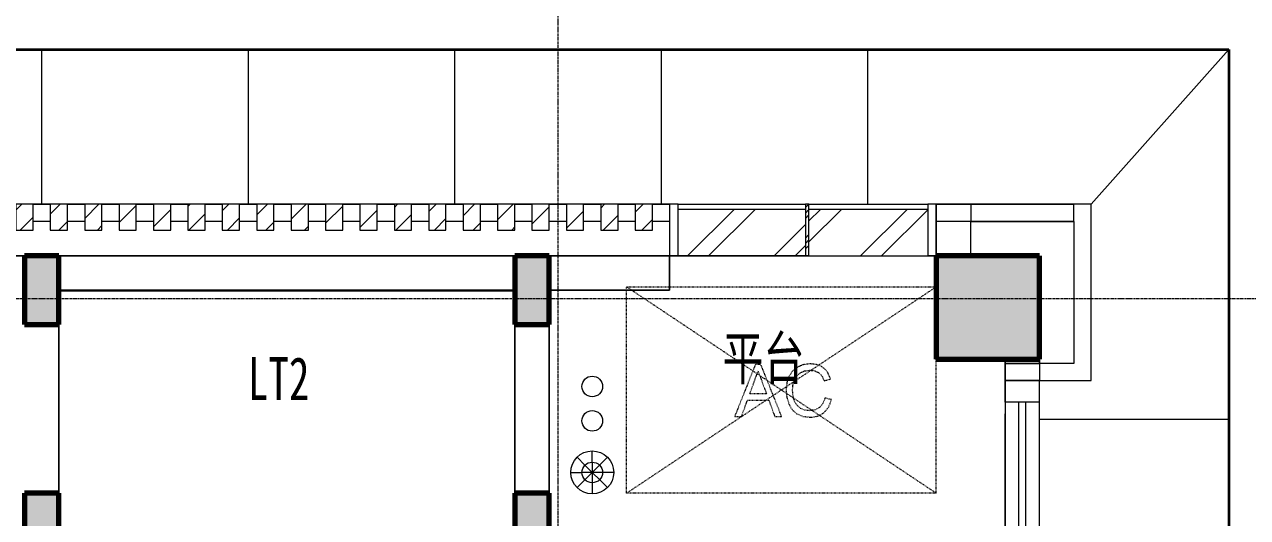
# Model space of a CAD drawing. Header units: millimetres. Extents: x 147592 to 208617, y -27981 to 8299.
# Drawn here: x 170900 to 178009, y -1272 to 1595 of the extents above; entities that cross this region are included whole.
import ezdxf

# ---------------------------------------------------------------- set-up
doc = ezdxf.new("R2010")
doc.units = ezdxf.units.MM
for name, pattern in [('Dash_2_', [6.35, 3.175, -3.175]), ('划线', [6.35, 3.175, -3.175]), ('架空线', [3.97, 2.38, -1.59]), ('轴网线', [22.24, 12.7, -3.18, 3.18, -3.18])]:
    doc.linetypes.add(name, pattern=pattern)
for name, color, linetype, lineweight in [('A-DETL-____-OTLN', 7, 'Continuous', 5), ('A-DETL-GENF-OTLN', 7, 'Continuous', 5), ('A-GLAZ-CWMG-MCUT', 7, 'Continuous', 13), ('A-GLAZ-CWMG-OTLN', 7, 'Continuous', 5), ('A-WALL-____-MCUT', 7, 'Continuous', 13), ('A-WALL-____-OTLN', 7, 'Continuous', 13), ('G-____-____-TEXT', 7, 'Continuous', 5), ('M-EQPM-____-HDLN', 7, '划线', 5), ('Q-SPCQ-____-OTLN', 7, 'Continuous', 5), ('S-GRID-____-OTLN', 7, 'Continuous', 5), ('S-STRS-____-MBND', 7, 'Continuous', 5), ('S-STRS-____-OTLN', 7, 'Continuous', 5)]:
    doc.layers.add(name, color=color, linetype=linetype, lineweight=lineweight)
doc.layers.add('A-FLOR-____-OTLN', color=7, linetype='Continuous', lineweight=13, true_color=0x007f00)
doc.layers.add('A-GLAZ-____-OTLN', color=7, linetype='Continuous', lineweight=13, true_color=0x00007f)
doc.styles.add('仿宋_2', font='', dxfattribs={"width": 0.7, "height": 250})
doc.styles.get('仿宋_2').set_extended_font_data('FangSong')
pattern_1 = [(45, (0, 0), (-251.4472, 251.4472), []), (45, (0, 381), (-251.4472, 251.4472), [])]

# ---------------------------------------------------------------- blocks, each defined once
blk = doc.blocks.new('矩形竖梃 - 100_100mm 木色铝方通-V189-ELV_2F')
at = {"layer": 'A-GLAZ-CWMG-OTLN', "true_color": 0x515151}
h = blk.add_hatch(dxfattribs=at)
h.set_pattern_fill('FP_151', color=251, style=0, pattern_type=2)
h.set_pattern_definition([(315, (-170900.01, 549.98), (70.71068, 70.71068), [])])
h.paths.add_polyline_path([(50, 150), (50, 0), (-50, 0), (-50, 150)], flags=0)
at = {"layer": 'A-GLAZ-CWMG-MCUT', "color": 251, "lineweight": 5, "true_color": 0x515151}
for p, q in [((-50, 150), (50, 150)), ((-50, 0), (-50, 150)), ((50, 150), (50, 0)), ((50, 0), (-50, 0))]:
    blk.add_line(p, q, dxfattribs=at)
blk = doc.blocks.new('矩形竖梃 - 100_100mm 木色铝方通-V190-ELV_2F')
at = {"layer": 'A-GLAZ-CWMG-OTLN', "true_color": 0x515151}
h = blk.add_hatch(dxfattribs=at)
h.set_pattern_fill('FP_152', color=251, style=0, pattern_type=2)
h.set_pattern_definition([(315, (-171100.01, 549.98), (70.71068, 70.71068), [])])
h.paths.add_polyline_path([(50, 150), (50, 0), (-50, 0), (-50, 150)], flags=0)
at = {"layer": 'A-GLAZ-CWMG-MCUT', "color": 251, "lineweight": 5, "true_color": 0x515151}
for p, q in [((-50, 150), (50, 150)), ((-50, 0), (-50, 150)), ((50, 150), (50, 0)), ((50, 0), (-50, 0))]:
    blk.add_line(p, q, dxfattribs=at)
blk = doc.blocks.new('矩形竖梃 - 100_100mm 木色铝方通-V191-ELV_2F')
at = {"layer": 'A-GLAZ-CWMG-OTLN', "true_color": 0x515151}
h = blk.add_hatch(dxfattribs=at)
h.set_pattern_fill('FP_153', color=251, style=0, pattern_type=2)
h.set_pattern_definition([(315, (-171700.01, 549.98), (70.71068, 70.71068), [])])
h.paths.add_polyline_path([(50, 150), (50, 0), (-50, 0), (-50, 150)], flags=0)
at = {"layer": 'A-GLAZ-CWMG-MCUT', "color": 251, "lineweight": 5, "true_color": 0x515151}
for p, q in [((-50, 150), (50, 150)), ((-50, 0), (-50, 150)), ((50, 150), (50, 0)), ((50, 0), (-50, 0))]:
    blk.add_line(p, q, dxfattribs=at)
blk = doc.blocks.new('矩形竖梃 - 100_100mm 木色铝方通-V192-ELV_2F')
at = {"layer": 'A-GLAZ-CWMG-OTLN', "true_color": 0x515151}
h = blk.add_hatch(dxfattribs=at)
h.set_pattern_fill('FP_154', color=251, style=0, pattern_type=2)
h.set_pattern_definition([(315, (-171300.01, 549.98), (70.71068, 70.71068), [])])
h.paths.add_polyline_path([(50, 150), (50, 0), (-50, 0), (-50, 150)], flags=0)
at = {"layer": 'A-GLAZ-CWMG-MCUT', "color": 251, "lineweight": 5, "true_color": 0x515151}
for p, q in [((-50, 150), (50, 150)), ((-50, 0), (-50, 150)), ((50, 150), (50, 0)), ((50, 0), (-50, 0))]:
    blk.add_line(p, q, dxfattribs=at)
blk = doc.blocks.new('矩形竖梃 - 100_100mm 木色铝方通-V193-ELV_2F')
at = {"layer": 'A-GLAZ-CWMG-OTLN', "true_color": 0x515151}
h = blk.add_hatch(dxfattribs=at)
h.set_pattern_fill('FP_155', color=251, style=0, pattern_type=2)
h.set_pattern_definition([(315, (-171500.01, 549.98), (70.71068, 70.71068), [])])
h.paths.add_polyline_path([(50, 150), (50, 0), (-50, 0), (-50, 150)], flags=0)
at = {"layer": 'A-GLAZ-CWMG-MCUT', "color": 251, "lineweight": 5, "true_color": 0x515151}
for p, q in [((-50, 150), (50, 150)), ((-50, 0), (-50, 150)), ((50, 150), (50, 0)), ((50, 0), (-50, 0))]:
    blk.add_line(p, q, dxfattribs=at)
blk = doc.blocks.new('矩形竖梃 - 100_100mm 木色铝方通-V194-ELV_2F')
at = {"layer": 'A-GLAZ-CWMG-OTLN', "true_color": 0x515151}
h = blk.add_hatch(dxfattribs=at)
h.set_pattern_fill('FP_156', color=251, style=0, pattern_type=2)
h.set_pattern_definition([(315, (-171900.01, 549.98), (70.71068, 70.71068), [])])
h.paths.add_polyline_path([(50, 150), (50, 0), (-50, 0), (-50, 150)], flags=0)
at = {"layer": 'A-GLAZ-CWMG-MCUT', "color": 251, "lineweight": 5, "true_color": 0x515151}
for p, q in [((-50, 150), (50, 150)), ((-50, 0), (-50, 150)), ((50, 150), (50, 0)), ((50, 0), (-50, 0))]:
    blk.add_line(p, q, dxfattribs=at)
blk = doc.blocks.new('矩形竖梃 - 100_100mm 木色铝方通-V195-ELV_2F')
at = {"layer": 'A-GLAZ-CWMG-OTLN', "true_color": 0x515151}
h = blk.add_hatch(dxfattribs=at)
h.set_pattern_fill('FP_157', color=251, style=0, pattern_type=2)
h.set_pattern_definition([(315, (-172100.01, 549.98), (70.71068, 70.71068), [])])
h.paths.add_polyline_path([(50, 150), (50, 0), (-50, 0), (-50, 150)], flags=0)
at = {"layer": 'A-GLAZ-CWMG-MCUT', "color": 251, "lineweight": 5, "true_color": 0x515151}
for p, q in [((-50, 150), (50, 150)), ((-50, 0), (-50, 150)), ((50, 150), (50, 0)), ((50, 0), (-50, 0))]:
    blk.add_line(p, q, dxfattribs=at)
blk = doc.blocks.new('矩形竖梃 - 100_100mm 木色铝方通-V196-ELV_2F')
at = {"layer": 'A-GLAZ-CWMG-OTLN', "true_color": 0x515151}
h = blk.add_hatch(dxfattribs=at)
h.set_pattern_fill('FP_158', color=251, style=0, pattern_type=2)
h.set_pattern_definition([(315, (-172300.01, 549.98), (70.71068, 70.71068), [])])
h.paths.add_polyline_path([(50, 150), (50, 0), (-50, 0), (-50, 150)], flags=0)
at = {"layer": 'A-GLAZ-CWMG-MCUT', "color": 251, "lineweight": 5, "true_color": 0x515151}
for p, q in [((-50, 150), (50, 150)), ((-50, 0), (-50, 150)), ((50, 150), (50, 0)), ((50, 0), (-50, 0))]:
    blk.add_line(p, q, dxfattribs=at)
blk = doc.blocks.new('矩形竖梃 - 100_100mm 木色铝方通-V197-ELV_2F')
at = {"layer": 'A-GLAZ-CWMG-OTLN', "true_color": 0x515151}
h = blk.add_hatch(dxfattribs=at)
h.set_pattern_fill('FP_159', color=251, style=0, pattern_type=2)
h.set_pattern_definition([(315, (-172500.01, 549.98), (70.71068, 70.71068), [])])
h.paths.add_polyline_path([(50, 150), (50, 0), (-50, 0), (-50, 150)], flags=0)
at = {"layer": 'A-GLAZ-CWMG-MCUT', "color": 251, "lineweight": 5, "true_color": 0x515151}
for p, q in [((-50, 150), (50, 150)), ((-50, 0), (-50, 150)), ((50, 150), (50, 0)), ((50, 0), (-50, 0))]:
    blk.add_line(p, q, dxfattribs=at)
blk = doc.blocks.new('矩形竖梃 - 100_100mm 木色铝方通-V198-ELV_2F')
at = {"layer": 'A-GLAZ-CWMG-OTLN', "true_color": 0x515151}
h = blk.add_hatch(dxfattribs=at)
h.set_pattern_fill('FP_160', color=251, style=0, pattern_type=2)
h.set_pattern_definition([(315, (-172700.01, 549.98), (70.71068, 70.71068), [])])
h.paths.add_polyline_path([(50, 150), (50, 0), (-50, 0), (-50, 150)], flags=0)
at = {"layer": 'A-GLAZ-CWMG-MCUT', "color": 251, "lineweight": 5, "true_color": 0x515151}
for p, q in [((-50, 150), (50, 150)), ((-50, 0), (-50, 150)), ((50, 150), (50, 0)), ((50, 0), (-50, 0))]:
    blk.add_line(p, q, dxfattribs=at)
blk = doc.blocks.new('矩形竖梃 - 100_100mm 木色铝方通-V199-ELV_2F')
at = {"layer": 'A-GLAZ-CWMG-OTLN', "true_color": 0x515151}
h = blk.add_hatch(dxfattribs=at)
h.set_pattern_fill('FP_161', color=251, style=0, pattern_type=2)
h.set_pattern_definition([(315, (-172900.01, 549.98), (70.71068, 70.71068), [])])
h.paths.add_polyline_path([(50, 150), (50, 0), (-50, 0), (-50, 150)], flags=0)
at = {"layer": 'A-GLAZ-CWMG-MCUT', "color": 251, "lineweight": 5, "true_color": 0x515151}
for p, q in [((-50, 150), (50, 150)), ((-50, 0), (-50, 150)), ((50, 150), (50, 0)), ((50, 0), (-50, 0))]:
    blk.add_line(p, q, dxfattribs=at)
blk = doc.blocks.new('矩形竖梃 - 100_100mm 木色铝方通-V200-ELV_2F')
at = {"layer": 'A-GLAZ-CWMG-OTLN', "true_color": 0x515151}
h = blk.add_hatch(dxfattribs=at)
h.set_pattern_fill('FP_162', color=251, style=0, pattern_type=2)
h.set_pattern_definition([(315, (-173100.01, 549.98), (70.71068, 70.71068), [])])
h.paths.add_polyline_path([(50, 150), (50, 0), (-50, 0), (-50, 150)], flags=0)
at = {"layer": 'A-GLAZ-CWMG-MCUT', "color": 251, "lineweight": 5, "true_color": 0x515151}
for p, q in [((-50, 150), (50, 150)), ((-50, 0), (-50, 150)), ((50, 150), (50, 0)), ((50, 0), (-50, 0))]:
    blk.add_line(p, q, dxfattribs=at)
blk = doc.blocks.new('矩形竖梃 - 100_100mm 木色铝方通-V201-ELV_2F')
at = {"layer": 'A-GLAZ-CWMG-OTLN', "true_color": 0x515151}
h = blk.add_hatch(dxfattribs=at)
h.set_pattern_fill('FP_163', color=251, style=0, pattern_type=2)
h.set_pattern_definition([(315, (-173300.01, 549.98), (70.71068, 70.71068), [])])
h.paths.add_polyline_path([(50, 150), (50, 0), (-50, 0), (-50, 150)], flags=0)
at = {"layer": 'A-GLAZ-CWMG-MCUT', "color": 251, "lineweight": 5, "true_color": 0x515151}
for p, q in [((-50, 150), (50, 150)), ((-50, 0), (-50, 150)), ((50, 150), (50, 0)), ((50, 0), (-50, 0))]:
    blk.add_line(p, q, dxfattribs=at)
blk = doc.blocks.new('矩形竖梃 - 100_100mm 木色铝方通-V202-ELV_2F')
at = {"layer": 'A-GLAZ-CWMG-OTLN', "true_color": 0x515151}
h = blk.add_hatch(dxfattribs=at)
h.set_pattern_fill('FP_164', color=251, style=0, pattern_type=2)
h.set_pattern_definition([(315, (-173500.01, 549.98), (70.71068, 70.71068), [])])
h.paths.add_polyline_path([(50, 150), (50, 0), (-50, 0), (-50, 150)], flags=0)
at = {"layer": 'A-GLAZ-CWMG-MCUT', "color": 251, "lineweight": 5, "true_color": 0x515151}
for p, q in [((-50, 150), (50, 150)), ((-50, 0), (-50, 150)), ((50, 150), (50, 0)), ((50, 0), (-50, 0))]:
    blk.add_line(p, q, dxfattribs=at)
blk = doc.blocks.new('矩形竖梃 - 100_100mm 木色铝方通-V203-ELV_2F')
at = {"layer": 'A-GLAZ-CWMG-OTLN', "true_color": 0x515151}
h = blk.add_hatch(dxfattribs=at)
h.set_pattern_fill('FP_165', color=251, style=0, pattern_type=2)
h.set_pattern_definition([(315, (-173700.01, 549.98), (70.71068, 70.71068), [])])
h.paths.add_polyline_path([(50, 150), (50, 0), (-50, 0), (-50, 150)], flags=0)
at = {"layer": 'A-GLAZ-CWMG-MCUT', "color": 251, "lineweight": 5, "true_color": 0x515151}
for p, q in [((-50, 150), (50, 150)), ((-50, 0), (-50, 150)), ((50, 150), (50, 0)), ((50, 0), (-50, 0))]:
    blk.add_line(p, q, dxfattribs=at)
blk = doc.blocks.new('矩形竖梃 - 100_100mm 木色铝方通-V204-ELV_2F')
at = {"layer": 'A-GLAZ-CWMG-OTLN', "true_color": 0x515151}
h = blk.add_hatch(dxfattribs=at)
h.set_pattern_fill('FP_166', color=251, style=0, pattern_type=2)
h.set_pattern_definition([(315, (-173900.01, 549.98), (70.71068, 70.71068), [])])
h.paths.add_polyline_path([(50, 150), (50, 0), (-50, 0), (-50, 150)], flags=0)
at = {"layer": 'A-GLAZ-CWMG-MCUT', "color": 251, "lineweight": 5, "true_color": 0x515151}
for p, q in [((-50, 150), (50, 150)), ((-50, 0), (-50, 150)), ((50, 150), (50, 0)), ((50, 0), (-50, 0))]:
    blk.add_line(p, q, dxfattribs=at)
blk = doc.blocks.new('矩形竖梃 - 100_100mm 木色铝方通-V205-ELV_2F')
at = {"layer": 'A-GLAZ-CWMG-OTLN', "true_color": 0x515151}
h = blk.add_hatch(dxfattribs=at)
h.set_pattern_fill('FP_167', color=251, style=0, pattern_type=2)
h.set_pattern_definition([(315, (-174100.01, 549.98), (70.71068, 70.71068), [])])
h.paths.add_polyline_path([(50, 150), (50, 0), (-50, 0), (-50, 150)], flags=0)
at = {"layer": 'A-GLAZ-CWMG-MCUT', "color": 251, "lineweight": 5, "true_color": 0x515151}
for p, q in [((-50, 150), (50, 150)), ((-50, 0), (-50, 150)), ((50, 150), (50, 0)), ((50, 0), (-50, 0))]:
    blk.add_line(p, q, dxfattribs=at)
blk = doc.blocks.new('矩形竖梃 - 50_300mm 长方形-2021427-ELV_2F')
at = {"layer": 'A-GLAZ-CWMG-OTLN', "true_color": 0x8b8b8b}
h = blk.add_hatch(dxfattribs=at)
h.set_pattern_fill('FP_122', color=252, style=0, pattern_type=2)
h.set_pattern_definition(pattern_1)
h.paths.add_polyline_path([(175460, 250), (176150, 250), (176150, 520), (175460, 520)], flags=0)
at = {"layer": 'A-GLAZ-CWMG-OTLN', "color": 251, "true_color": 0x515151}
blk.add_line((175460, 250), (176150, 250), dxfattribs=at)
blk = doc.blocks.new('矩形竖梃 - 50_300mm 长方形-V206-ELV_2F')
at = {"layer": 'A-GLAZ-CWMG-MCUT', "color": 251, "lineweight": 5, "true_color": 0x515151}
for p, q in [((-50, 0), (0, 0)), ((-50, -300), (-50, 0)), ((0, 0), (0, -300)), ((0, -300), (-50, -300))]:
    blk.add_line(p, q, dxfattribs=at)
blk = doc.blocks.new('矩形竖梃 - 50_300mm 长方形-V207-ELV_2F')
at = {"layer": 'A-GLAZ-CWMG-MCUT', "color": 251, "lineweight": 5, "true_color": 0x515151}
for p, q in [((0, 0), (-50, 0)), ((-50, 0), (-50, -300)), ((0, -299.9), (0, 0)), ((-50, -300), (0, -300))]:
    blk.add_line(p, q, dxfattribs=at)
blk = doc.blocks.new('矩形竖梃 - 30mm 正方形-2021428-ELV_2F')
at = {"layer": 'A-GLAZ-CWMG-OTLN', "color": 251, "true_color": 0x515151}
for p, q in [((175460, 550), (176150, 550)), ((176150, 520), (175460, 520))]:
    blk.add_line(p, q, dxfattribs=at)
blk = doc.blocks.new('矩形竖梃 - 50_300mm 长方形-2021430-ELV_2F')
at = {"layer": 'A-GLAZ-CWMG-OTLN', "true_color": 0x8b8b8b}
h = blk.add_hatch(dxfattribs=at)
h.set_pattern_fill('FP_121', color=252, style=0, pattern_type=2)
h.set_pattern_definition(pattern_1)
h.paths.add_polyline_path([(175440, 250), (175440, 520), (174700, 520), (174700, 250)], flags=0)
at = {"layer": 'A-GLAZ-CWMG-OTLN', "color": 251, "true_color": 0x515151}
blk.add_line((174700, 250), (175440, 250), dxfattribs=at)
blk = doc.blocks.new('矩形竖梃 - 30mm 正方形-2021431-ELV_2F')
at = {"layer": 'A-GLAZ-CWMG-OTLN', "color": 251, "true_color": 0x515151}
for p, q in [((174700, 550), (175440, 550)), ((175440, 520), (174700, 520))]:
    blk.add_line(p, q, dxfattribs=at)
blk = doc.blocks.new('矩形竖梃 - TJ隐框 20_250-1986374-ELV_2F')
at = {"layer": 'A-GLAZ-CWMG-OTLN', "true_color": 0x515151}
h = blk.add_hatch(dxfattribs=at)
h.set_pattern_fill('FP_169', color=251, style=0, pattern_type=2)
h.set_pattern_definition([(135, (175450.01, -549.98), (-88.38835, -88.38835), []), (135, (175418.76, -549.98), (-176.776695, 1e-14), []), (135, (175481.26, -549.98), (-176.776695, 1e-14), [])])
h.paths.add_polyline_path([(-10, -300), (-10, 0), (10, 0), (10, -300)], flags=0)
at = {"layer": 'A-GLAZ-CWMG-MCUT', "color": 251, "lineweight": 5, "true_color": 0x515151}
for p, q in [((-10, 0), (10, 0)), ((-10, -300), (-10, 0)), ((10, 0), (10, -300)), ((10, -300), (-10, -300))]:
    blk.add_line(p, q, dxfattribs=at)
blk = doc.blocks.new('矩形竖梃 - 100_100mm 木色铝方通-V217-ELV_2F')
at = {"layer": 'A-GLAZ-CWMG-OTLN', "true_color": 0x515151}
h = blk.add_hatch(dxfattribs=at)
h.set_pattern_fill('FP_170', color=251, style=0, pattern_type=2)
h.set_pattern_definition([(315, (-174300.01, 549.98), (70.71068, 70.71068), [])])
h.paths.add_polyline_path([(50, 150), (50, 0), (-50, 0), (-50, 150)], flags=0)
at = {"layer": 'A-GLAZ-CWMG-MCUT', "color": 251, "lineweight": 5, "true_color": 0x515151}
for p, q in [((-50, 150), (50, 150)), ((-50, 0), (-50, 150)), ((50, 150), (50, 0)), ((50, 0), (-50, 0))]:
    blk.add_line(p, q, dxfattribs=at)
blk = doc.blocks.new('矩形竖梃 - 100_100mm 木色铝方通-V218-ELV_2F')
at = {"layer": 'A-GLAZ-CWMG-OTLN', "true_color": 0x515151}
h = blk.add_hatch(dxfattribs=at)
h.set_pattern_fill('FP_171', color=251, style=0, pattern_type=2)
h.set_pattern_definition([(315, (-174500.01, 549.98), (70.71068, 70.71068), [])])
h.paths.add_polyline_path([(50, 150), (50, 0), (-50, 0), (-50, 150)], flags=0)
at = {"layer": 'A-GLAZ-CWMG-MCUT', "color": 251, "lineweight": 5, "true_color": 0x515151}
for p, q in [((-50, 150), (50, 150)), ((-50, 0), (-50, 150)), ((50, 150), (50, 0)), ((50, 0), (-50, 0))]:
    blk.add_line(p, q, dxfattribs=at)
blk = doc.blocks.new('雨水斗 2d - 地漏 R100-669040-ELV_2F')
at = {"layer": 'Q-SPCQ-____-OTLN', "color": 251, "true_color": 0x515151}
for p, q in [((-42.4, 42.4), (-88.4, 88.4)), ((88.4, 88.4), (-42.4, -42.4)), ((0, 60), (0, 125)), ((-125, 0), (-60, 0)), ((125, 0), (-60, 0)), ((-42.4, 42.4), (88.4, -88.4)), ((0, 60), (0, -125)), ((-88.4, -88.4), (-42.4, -42.4))]:
    blk.add_line(p, q, dxfattribs=at)
for radius in [125, 60]:
    blk.add_circle((0, 0), radius, dxfattribs=at)
blk = doc.blocks.new('雨水管 2d - 地漏 R50-1793327-ELV_2F')
at = {"layer": 'Q-SPCQ-____-OTLN', "color": 251, "true_color": 0x515151}
blk.add_circle((0, 0), 60, dxfattribs=at)
blk = doc.blocks.new('百叶窗-单层单列_角度可变_ - BYC0825-2215836-ELV_2F')
at = {"layer": 'A-GLAZ-____-OTLN', "color": 251, "lineweight": 5, "true_color": 0x515151}
for p, q in [((375, 0), (-375, 0)), ((-375, 0), (-375, -200)), ((375, -200), (375, 0)), ((-375, -80), (375, -80)), ((-375, -120), (375, -120)), ((-375, -200), (375, -200))]:
    blk.add_line(p, q, dxfattribs=at)
blk = doc.blocks.new('TJ空调外机 - TJ空调外机1800_1200-V223-ELV_2F')
at = {"layer": 'M-EQPM-____-HDLN', "color": 250, "linetype": 'Dash_2_', "true_color": 0x444444}
for p, q in [((900, 600), (-900, -600)), ((-900, 600), (900, -600)), ((-900, -600), (-900, 600)), ((-900, 600), (900, 600)), ((-151.6, 147.9), (-271.9, -153.4)), ((-119.6, 147.9), (-151.6, 147.9)), ((0.7, -153.4), (-119.6, 147.9)), ((130, 148.1), (95.4, 134.5)), ((167.8, 152.6), (130, 148.1)), ((209.1, 146.8), (167.8, 152.6)), ((227.1, 139.4), (209.1, 146.8)), ((900, -600), (900, 180)), ((-154.4, 59), (-135.6, 110.3)), ((-135.6, 110.3), (-114.5, 52.5)), ((44.7, 81.4), (31.3, 43.5)), ((66.3, 112.2), (44.7, 81.4)), ((95.4, 134.5), (66.3, 112.2)), ((74.1, 55.6), (87.2, 80)), ((87.2, 80), (107.4, 98.9)), ((107.4, 98.9), (134, 110.9)), ((134, 110.9), (166.4, 115)), ((166.4, 115), (194.4, 111.3)), ((194.4, 111.3), (217.3, 100.4)), ((217.3, 100.4), (235.1, 81.6)), ((243.3, 129.2), (227.1, 139.4)), ((235.1, 81.6), (248.2, 54.1)), ((257.4, 116.2), (243.3, 129.2)), ((269.2, 100.9), (257.4, 116.2)), ((285.8, 63.1), (269.2, 100.9)), ((-183.9, -21.6), (-154.4, 59)), ((-114.5, 52.5), (-87.3, -21.6)), ((31.3, 43.5), (26.9, -0.5)), ((64.5, -0.4), (66.9, 28)), ((66.9, 28), (74.1, 55.6)), ((248.2, 54.1), (285.8, 63.1)), ((-232.1, -153.4), (-197.7, -59.3)), ((-197.7, -59.3), (-73.6, -59.3)), ((-87.3, -21.6), (-183.9, -21.6)), ((-73.6, -59.3), (-39.1, -153.4)), ((26.9, -0.5), (30.8, -42.1)), ((30.8, -42.1), (42.6, -81)), ((67.4, -35.2), (64.5, -0.4)), ((75.9, -65.3), (67.4, -35.2)), ((90.4, -89.5), (75.9, -65.3)), ((252.9, -46.3), (240.7, -78.6)), ((290.5, -56), (252.9, -46.3)), ((283.1, -79.4), (290.5, -56)), ((42.6, -81), (62, -114.1)), ((62, -114.1), (88.6, -138.3)), ((88.6, -138.3), (123.3, -153.2)), ((111.3, -106.7), (90.4, -89.5)), ((136.3, -117), (111.3, -106.7)), ((163.3, -120.5), (136.3, -117)), ((194.7, -115.8), (163.3, -120.5)), ((220.9, -101.8), (194.7, -115.8)), ((240.7, -78.6), (220.9, -101.8)), ((228.9, -143.4), (245.9, -132)), ((245.9, -132), (260.8, -117.4)), ((260.8, -117.4), (273.2, -99.9)), ((273.2, -99.9), (283.1, -79.4)), ((-271.9, -153.4), (-232.1, -153.4)), ((-39.1, -153.4), (0.7, -153.4)), ((123.3, -153.2), (167, -158.1)), ((167, -158.1), (189.4, -156.5)), ((189.4, -156.5), (210.1, -151.6)), ((210.1, -151.6), (228.9, -143.4)), ((900, -600), (-900, -600))]:
    blk.add_line(p, q, dxfattribs=at)
blk = doc.blocks.new('YXQH_AR_B9-20_rvt-1-ELV_2F')
at = {"layer": 'A-DETL-GENF-OTLN', "true_color": 0xa1a1a1}
h = blk.add_hatch(dxfattribs=at)
h.set_pattern_fill('FP_177', color=253, style=0, pattern_type=2)
h.set_pattern_definition([(7.754, (-466.58, -204.02), (12.15805, 332.8942), [3.353, -1548.768]), (7.754, (776.34, 218.05), (12.15805, 332.8942), [3.353, -1548.768]), (9.74, (363.8, 116.2), (0.0001, 1266.291), [3.353, -588.363]), (9.74, (339.6, 204.2), (0.0001, 1266.291), [3.353, -588.363]), (68.882, (225.66, -61.6), (-140.1373, 1041.8589), [3.353, -1089.337]), (68.882, (129, -106.5), (-140.1373, 1041.8589), [3.353, -1089.337]), (56.297, (-51.2, 131.2), (-734.4827, 622.8598), [3.353, -470.742]), (56.297, (137.8, 331.9), (-734.4827, 622.8598), [3.353, -470.742]), (137.416, (187.59, 94.08), (-3935.054568, 3543.459496), [73.913, -9804.313]), (8.512, (90.05, 79.41), (3117.572636, 564.982686), [98.632, -5356.38]), (236.294, (133.21, 144.14), (-4467.173774, -6768.804336), [77.802, -13192.636]), (128.267, (122.16, 220.01), (-6131.736673, 7665.37486), [53.462, -17810.517]), (9.74, (48.62, 207.58), (3069.14795, 643.06413), [74.582, -10350.37]), (233.414, (89.018, 261.96), (-20834.0959632, -28103.0884394), [67.74, -56173.655]), (67.8, (40.48, -52.28), (439.74679, 1441.63531), [50.851, -3807.912]), (307.846, (0, 0), (856.01581, -814.9391), [66.124, -2950.443]), (45, (0, 0), (-176.7767, 176.7767), []), (355, (0, 0), (578.509, 689.44), [60, -660]), (7.754, (0, 0), (12.15805, 332.8942), [3.353, -1548.768]), (7.754, (517.27, 396.9), (12.15805, 332.8942), [3.353, -1548.768]), (7.754, (1048.8, 804.78), (12.15805, 332.8942), [3.353, -1548.768]), (9.74, (-323, 0), (0.0001, 1266.291), [3.353, -588.363]), (9.74, (-83.4, -219.6), (0.0001, 1266.291), [3.353, -588.363]), (9.74, (298.5, -569.5), (0.0001, 1266.291), [3.353, -588.363]), (68.882, (645.7, -553.4), (-140.1373, 1041.8589), [3.353, -1089.337]), (68.882, (-12.15, -134.3), (-140.1373, 1041.8589), [3.353, -1089.337]), (68.882, (-223, 0), (-140.1373, 1041.8589), [3.353, -1089.337]), (56.297, (0, 0), (-734.4827, 622.8598), [3.353, -470.742]), (56.297, (378.7, 49.9), (-734.4827, 622.8598), [3.353, -470.742]), (56.297, (1010.3, 133), (-734.4827, 622.8598), [3.353, -470.742])])
h.paths.add_polyline_path([(182450, -17650), (182950, -17650), (182950, -17150), (182450, -17150)], flags=0)
h.paths.add_polyline_path([(165000, -17650), (165600, -17650), (165600, -17050), (165000, -17050)], flags=0)
h.paths.add_polyline_path([(191650, -17650), (191650, -17150), (191150, -17150), (191150, -17650)], flags=0)
h.paths.add_polyline_path([(156950, -17650), (156950, -17050), (156350, -17050), (156350, -17650)], flags=0)
h.paths.add_polyline_path([(174300, -17650), (174300, -17050), (173700, -17050), (173700, -17650), (173792.3, -17650)], flags=0)
h.paths.add_polyline_path([(171250, -9250), (171250, -8750), (170750, -8750), (170750, -9250)], flags=0)
h.paths.add_polyline_path([(176300, -9050), (176800, -9050), (176800, -8500), (176300, -8500)], flags=0)
h.paths.add_polyline_path([(165000, -9000), (165500, -9000), (165500, -8500), (165000, -8500)], flags=0)
h.paths.add_polyline_path([(191150, -8955), (191650, -8955), (191650, -8450), (191150, -8450)], flags=0)
h.paths.add_polyline_path([(182500, -8950), (183000, -8950), (183000, -8450), (182500, -8450)], flags=0)
h.paths.add_polyline_path([(156350, -8950), (156850, -8950), (156850, -8450), (156350, -8450)], flags=0)
h.paths.add_polyline_path([(182950, -7000), (182950, -6500), (182550, -6500), (182550, -7000)], flags=0)
h.paths.add_polyline_path([(168250, -1530), (168250, -1130), (168050, -1130), (168050, -1530)], flags=0)
h.paths.add_polyline_path([(171100, -1530), (171100, -1130), (170900, -1130), (170900, -1530)], flags=0)
h.paths.add_polyline_path([(173750, -1530), (173950, -1530), (173950, -1130), (173750, -1130)], flags=0)
h.paths.add_polyline_path([(176800, -350), (176800, 250), (176200, 250), (176200, -350), (176296.5, -350)], flags=0)
h.paths.add_polyline_path([(165000, -250), (165500, -250), (165500, 250), (165000, 250)], flags=0)
h.paths.add_polyline_path([(156850, -250), (156850, 250), (156350, 250), (156350, -250)], flags=0)
h.paths.add_polyline_path([(170900, -150), (171100, -150), (171100, 250), (170900, 250)], flags=0)
h.paths.add_polyline_path([(173950, -150), (173950, 250), (173750, 250), (173750, -150), (173792.3, -150)], flags=0)
h.paths.add_polyline_path([(168050, -150), (168250, -150), (168250, 250), (168050, 250)], flags=0)
at = {"layer": 'A-DETL-____-OTLN', "color": 160, "lineweight": 35, "true_color": 0x4444ff}
for p, q in [((165000, 1450), (177900, 1450)), ((177900, 1450), (177900, -1750))]:
    blk.add_line(p, q, dxfattribs=at)
at = {"layer": 'A-DETL-____-OTLN', "color": 250, "lineweight": 13, "true_color": 0x444444}
for p, q in [((171000, 1450), (171000, 550)), ((172200, 1450), (172200, 550)), ((173400, 1450), (173400, 550)), ((174600, 1450), (174600, 550)), ((175800, 1450), (175800, 550)), ((177100, 550), (177900, 1450)), ((176800, -700), (177900, -700))]:
    blk.add_line(p, q, dxfattribs=at)
at = {"layer": 'A-DETL-____-OTLN', "color": 160, "lineweight": 70, "true_color": 0x4444ff}
for p, q in [((171100, 250), (170900, 250)), ((170900, 250), (170900, -150)), ((171100, -150), (171100, 250)), ((173950, 250), (173750, 250)), ((173750, 250), (173750, -150)), ((173950, -150), (173950, 250)), ((176800, 250), (176200, 250)), ((176200, 250), (176200, -350)), ((176800, -350), (176800, 250)), ((170900, -150), (171100, -150)), ((173750, -150), (173950, -150)), ((176200, -350), (176800, -350)), ((171100, -1130), (170900, -1130)), ((170900, -1130), (170900, -1530)), ((171100, -1530), (171100, -1130)), ((173950, -1130), (173750, -1130)), ((173750, -1130), (173750, -1530)), ((173950, -1530), (173950, -1130))]:
    blk.add_line(p, q, dxfattribs=at)
at = {"layer": 'A-FLOR-____-OTLN', "color": 8, "lineweight": 5, "true_color": 0x7f7f7f}
for p, q in [((171050, 550), (170950, 550)), ((171250, 550), (171150, 550)), ((171450, 550), (171350, 550)), ((171650, 550), (171550, 550)), ((171850, 550), (171750, 550)), ((172050, 550), (171950, 550)), ((172250, 550), (172150, 550)), ((172450, 550), (172350, 550)), ((172650, 550), (172550, 550)), ((172850, 550), (172750, 550)), ((173050, 550), (172950, 550)), ((173250, 550), (173150, 550)), ((173450, 550), (173350, 550)), ((173650, 550), (173550, 550)), ((173850, 550), (173750, 550)), ((174050, 550), (173950, 550)), ((174250, 550), (174150, 550)), ((174450, 550), (174350, 550)), ((174650, 550), (174550, 550)), ((177000, 550), (176200, 550)), ((177100, 550), (177000, 550)), ((177100, -475), (177100, 550)), ((168250, 250), (170900, 250)), ((171100, 250), (173750, 250)), ((173950, 250), (174650, 250)), ((175460, 250), (174650, 250)), ((174650, 250), (174650, 50)), ((175461.8, 250), (175460, 250)), ((176200, 250), (176150, 250)), ((176296.5, 250), (176400, 250)), ((176400, 250), (176800, 250)), ((174650, 50), (173950, 50)), ((173950, -150), (173950, -1130)), ((176600, -475), (176600, -350)), ((176800, -350), (176800, -375)), ((176800, -375), (176800, -475)), ((176600, -600), (176600, -475)), ((176800, -475), (177100, -475)), ((176600, -1350), (176600, -669.4)), ((173950, -1130), (173950, -1450))]:
    blk.add_line(p, q, dxfattribs=at)
at = {"layer": 'A-WALL-____-MCUT', "color": 251, "lineweight": 5, "true_color": 0x515151}
for p, q in [((176400, 550), (176200, 550)), ((176200, 550), (176200, 250)), ((177000, 550), (176400, 550)), ((176400, 550), (176400, 450)), ((177100, 550), (177000, 550)), ((177100, -375), (177100, 550)), ((176400, 250), (176400, 450)), ((176400, 450), (177000, 450)), ((177000, 450), (177000, -375)), ((170900, 250), (168250, 250)), ((173750, 250), (171100, 250)), ((174650, 250), (173950, 250)), ((174650, 50), (174650, 250)), ((171100, 50), (173750, 50)), ((173950, 50), (174650, 50)), ((171100, -1130), (171100, -150)), ((173750, -150), (173750, -1130)), ((173950, -1130), (173950, -150)), ((176600, -350), (176600, -375)), ((176800, -375), (176800, -350)), ((176600, -375), (176800, -375)), ((176600, -375), (176600, -475)), ((177000, -375), (176800, -375)), ((177100, -475), (177100, -375)), ((176600, -475), (176600, -600)), ((176800, -475), (176600, -475)), ((176800, -475), (177100, -475)), ((176800, -600), (176800, -475))]:
    blk.add_line(p, q, dxfattribs=at)
at = {"layer": 'A-WALL-____-OTLN', "color": 251, "lineweight": 5, "true_color": 0x515151}
for p, q in [((170950, 550), (171050, 550)), ((171150, 550), (171250, 550)), ((171350, 550), (171450, 550)), ((171550, 550), (171650, 550)), ((171750, 550), (171850, 550)), ((171950, 550), (172050, 550)), ((172150, 550), (172250, 550)), ((172350, 550), (172450, 550)), ((172550, 550), (172650, 550)), ((172750, 550), (172850, 550)), ((172950, 550), (173050, 550)), ((173150, 550), (173250, 550)), ((173350, 550), (173450, 550)), ((173550, 550), (173650, 550)), ((173750, 550), (173850, 550)), ((173950, 550), (174050, 550)), ((174150, 550), (174250, 550)), ((174350, 550), (174450, 550)), ((174550, 550), (174650, 550)), ((176200, 550), (177000, 550)), ((177000, 450), (177000, 550)), ((171050, 450), (170950, 450)), ((171250, 450), (171150, 450)), ((171450, 450), (171350, 450)), ((171650, 450), (171550, 450)), ((171850, 450), (171750, 450)), ((172050, 450), (171950, 450)), ((172250, 450), (172150, 450)), ((172450, 450), (172350, 450)), ((172650, 450), (172550, 450)), ((172850, 450), (172750, 450)), ((173050, 450), (172950, 450)), ((173250, 450), (173150, 450)), ((173450, 450), (173350, 450)), ((173650, 450), (173550, 450)), ((173850, 450), (173750, 450)), ((174050, 450), (173950, 450)), ((174250, 450), (174150, 450)), ((174450, 450), (174350, 450)), ((174650, 450), (174550, 450)), ((177000, 450), (176200, 450)), ((176800, 250), (176400, 250)), ((173750, -150), (173750, -1130)), ((173950, -1130), (173950, -150)), ((176600, -350), (176600, -375)), ((176800, -375), (176800, -350)), ((176800, -375), (176600, -375)), ((176600, -475), (176600, -600)), ((176600, -475), (176800, -475)), ((176800, -600), (176800, -475)), ((176600, -669.4), (176600, -1350)), ((173950, -1450), (173950, -1130))]:
    blk.add_line(p, q, dxfattribs=at)
at = {"layer": 'S-GRID-____-OTLN', "color": 160, "linetype": '轴网线', "true_color": 0x4444ff}
for p, q in [((174000, 7499.5), (174000, -27181.2)), ((199020.5, 0), (148525.8, 0))]:
    blk.add_line(p, q, dxfattribs=at)
at = {"layer": 'S-STRS-____-MBND', "color": 251, "linetype": '架空线', "true_color": 0x515151}
for p, q in [((173750, 50), (171100, 50)), ((173750, 45), (171100, 45)), ((171100, -150), (171100, -1130)), ((171100, -150), (171100, -1130)), ((173750, -1130), (173750, -150)), ((173750, -1130), (173750, -150))]:
    blk.add_line(p, q, dxfattribs=at)
at = {"layer": 'S-STRS-____-OTLN', "color": 251, "true_color": 0x515151}
for p, q in [((173750, 50), (171100, 50)), ((171100, -150), (171100, -1130)), ((173750, -1130), (173750, -150))]:
    blk.add_line(p, q, dxfattribs=at)
at = {"color": 251, "lineweight": 5, "true_color": 0x515151, "extrusion": (0, 0, -1), "rotation": 180}
for name, p in [('矩形竖梃 - 100_100mm 木色铝方通-V189-ELV_2F', (-170900, 550)), ('矩形竖梃 - 100_100mm 木色铝方通-V190-ELV_2F', (-171100, 550)), ('矩形竖梃 - 100_100mm 木色铝方通-V192-ELV_2F', (-171300, 550)), ('矩形竖梃 - 100_100mm 木色铝方通-V193-ELV_2F', (-171500, 550)), ('矩形竖梃 - 100_100mm 木色铝方通-V191-ELV_2F', (-171700, 550)), ('矩形竖梃 - 100_100mm 木色铝方通-V194-ELV_2F', (-171900, 550)), ('矩形竖梃 - 100_100mm 木色铝方通-V195-ELV_2F', (-172100, 550)), ('矩形竖梃 - 100_100mm 木色铝方通-V196-ELV_2F', (-172300, 550)), ('矩形竖梃 - 100_100mm 木色铝方通-V197-ELV_2F', (-172500, 550)), ('矩形竖梃 - 100_100mm 木色铝方通-V198-ELV_2F', (-172700, 550)), ('矩形竖梃 - 100_100mm 木色铝方通-V199-ELV_2F', (-172900, 550)), ('矩形竖梃 - 100_100mm 木色铝方通-V200-ELV_2F', (-173100, 550)), ('矩形竖梃 - 100_100mm 木色铝方通-V201-ELV_2F', (-173300, 550)), ('矩形竖梃 - 100_100mm 木色铝方通-V202-ELV_2F', (-173500, 550)), ('矩形竖梃 - 100_100mm 木色铝方通-V203-ELV_2F', (-173700, 550)), ('矩形竖梃 - 100_100mm 木色铝方通-V204-ELV_2F', (-173900, 550)), ('矩形竖梃 - 100_100mm 木色铝方通-V205-ELV_2F', (-174100, 550)), ('矩形竖梃 - 100_100mm 木色铝方通-V217-ELV_2F', (-174300, 550)), ('矩形竖梃 - 100_100mm 木色铝方通-V218-ELV_2F', (-174500, 550))]:
    blk.add_blockref(name, p, dxfattribs=at)
at = {"color": 251, "lineweight": 5, "true_color": 0x515151, "extrusion": (0, 0, -1)}
for name, p in [('矩形竖梃 - 50_300mm 长方形-V206-ELV_2F', (-174650, 550)), ('矩形竖梃 - TJ隐框 20_250-1986374-ELV_2F', (-175450, 550))]:
    blk.add_blockref(name, p, dxfattribs=at)
at = {"color": 251, "lineweight": 5, "true_color": 0x515151}
for name, p in [('矩形竖梃 - 30mm 正方形-2021431-ELV_2F', (0, 0)), ('矩形竖梃 - 50_300mm 长方形-2021430-ELV_2F', (0, 0)), ('矩形竖梃 - 30mm 正方形-2021428-ELV_2F', (0, 0)), ('矩形竖梃 - 50_300mm 长方形-2021427-ELV_2F', (0, 0)), ('矩形竖梃 - 50_300mm 长方形-V207-ELV_2F', (176200, 550)), ('雨水管 2d - 地漏 R50-1793327-ELV_2F', (174200.2, -509.3)), ('雨水管 2d - 地漏 R50-1793327-ELV_2F', (174200.2, -709.3)), ('雨水斗 2d - 地漏 R100-669040-ELV_2F', (174200.2, -1009.3))]:
    blk.add_blockref(name, p, dxfattribs=at)
at = {"color": 250, "lineweight": 80, "true_color": 0x444444}
blk.add_blockref('TJ空调外机 - TJ空调外机1800_1200-V223-ELV_2F', (175300, -530), dxfattribs=at)
at = {"color": 251, "lineweight": 5, "true_color": 0x515151, "rotation": 90}
blk.add_blockref('百叶窗-单层单列_角度可变_ - BYC0825-2215836-ELV_2F', (176600, -975), dxfattribs=at)
at = {"layer": 'G-____-____-TEXT', "color": 250, "true_color": 0x444444, "char_height": 250, "attachment_point": 1, "style": '仿宋_2'}
for s, insert, width in [('平台', (174956.8, -219.7), 628.523), ('LT2', (172199, -338.5), 471.392)]:
    blk.add_mtext(s, dxfattribs=dict(at, insert=insert, width=width))

msp = doc.modelspace()

# ---------------------------------------------------------------- block references
at = {"lineweight": 5}
msp.add_blockref('YXQH_AR_B9-20_rvt-1-ELV_2F', (0, 0), dxfattribs=at)

doc.saveas('drawing.dxf')
